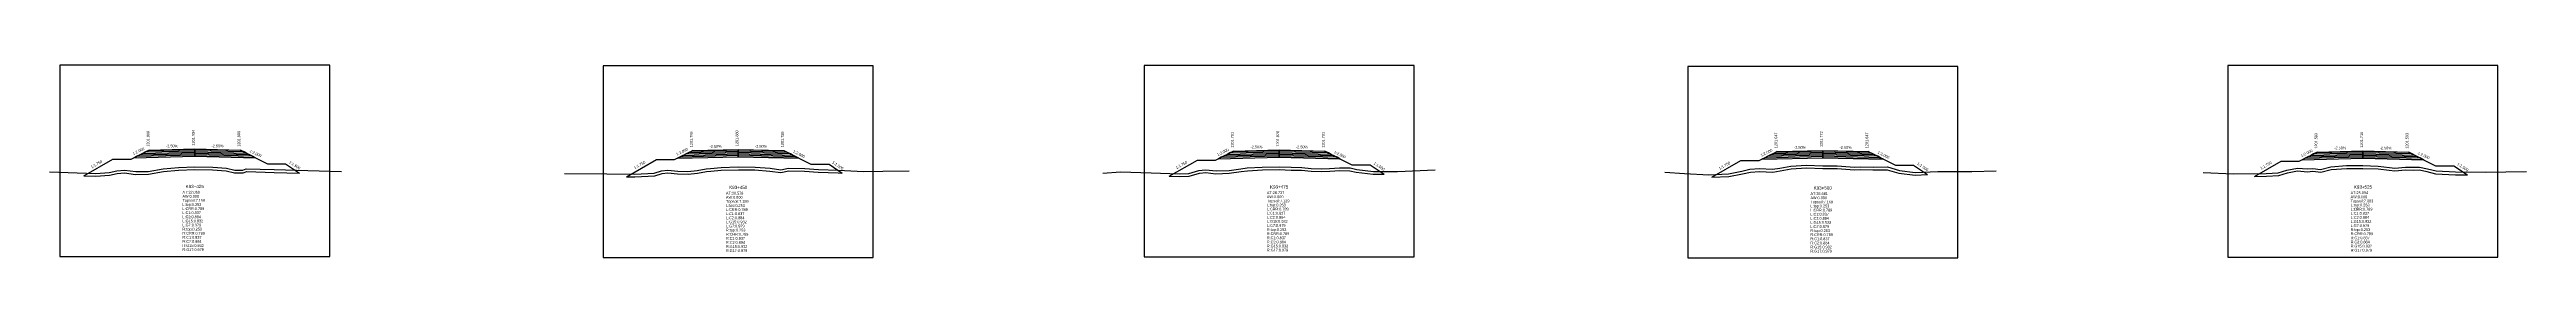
# Model space of a CAD drawing. Extents: x -7 to 78429, y 1189 to 1262.
# Drawn here: x 18994.2 to 19266.7, y 1190 to 1211.1 of the extents above; entities that cross this region are included whole.
import ezdxf
from ezdxf.enums import TextEntityAlignment as Align

# ---------------------------------------------------------------- set-up
doc = ezdxf.new("R2010")
doc.units = 0

msp = doc.modelspace()

# ---------------------------------------------------------------- linework, layer by layer
at = {"layer": 'A4_BORDER', "color": 7}
for points in [[(18995.308, 1190.134), (19025.008, 1190.134), (19025.008, 1211.134), (18995.308, 1211.134), (18995.308, 1190.134)], [(19055.098, 1190.028), (19084.798, 1190.028), (19084.798, 1211.028), (19055.098, 1211.028), (19055.098, 1190.028)], [(19114.605, 1190.084), (19144.305, 1190.084), (19144.305, 1211.084), (19114.605, 1211.084), (19114.605, 1190.084)], [(19174.405, 1189.973), (19204.105, 1189.973), (19204.105, 1210.973), (19174.405, 1210.973), (19174.405, 1189.973)], [(19233.833, 1190.075), (19263.533, 1190.075), (19263.533, 1211.075), (19233.833, 1211.075), (19233.833, 1190.075)]]:
    msp.add_lwpolyline(points, dxfattribs=at)
at = {"layer": 'CLEAR_GROUND', "color": 8}
for points in [[(18997.964, 1198.984), (18999.293, 1198.941), (19000.771, 1199.057), (19001.619, 1199.236), (19002.42, 1199.3), (19003.651, 1199.144), (19005.061, 1199.167), (19006.723, 1199.463), (19008.386, 1199.609), (19010.164, 1199.673), (19012.119, 1199.636), (19013.598, 1199.533), (19014.531, 1199.297), (19015.496, 1199.32), (19015.873, 1199.441), (19018.894, 1199.36), (19021.698, 1199.282)], [(19057.664, 1198.878), (19058.577, 1198.863), (19060.755, 1198.983), (19061.584, 1199.251), (19062.185, 1199.318), (19063.265, 1199.193), (19064.428, 1199.15), (19065.46, 1199.27), (19066.457, 1199.446), (19066.943, 1199.5), (19068.081, 1199.607), (19069.959, 1199.653), (19071.78, 1199.645), (19073.425, 1199.51), (19074.637, 1199.353), (19075.506, 1199.538), (19077.248, 1199.504), (19078.743, 1199.385), (19080.938, 1199.315), (19081.397, 1199.289)], [(19117.364, 1198.934), (19118.44, 1198.899), (19119.572, 1198.945), (19120.684, 1199.263), (19121.371, 1199.34), (19122.507, 1199.219), (19123.969, 1199.275), (19125.262, 1199.467), (19125.955, 1199.545), (19127.608, 1199.641), (19129.458, 1199.681), (19130.78, 1199.62), (19131.926, 1199.609), (19132.974, 1199.486), (19134.099, 1199.464), (19135.015, 1199.485), (19136.119, 1199.564), (19137.229, 1199.546), (19137.944, 1199.375), (19139.8, 1199.17), (19141.004, 1199.169)], [(19177.064, 1198.823), (19178.941, 1198.904), (19180.43, 1199.191), (19181.294, 1199.4), (19182.296, 1199.475), (19183.757, 1199.4), (19184.588, 1199.538), (19185.78, 1199.752), (19187.479, 1199.843), (19189.255, 1199.788), (19190.829, 1199.784), (19192.75, 1199.649), (19193.417, 1199.671), (19194.784, 1199.633), (19196.334, 1199.655), (19197.632, 1199.276), (19199.417, 1199.059), (19200.792, 1199.123)], [(19236.764, 1198.925), (19238.058, 1198.944), (19239.417, 1199.012), (19240.394, 1199.309), (19241.489, 1199.516), (19242.571, 1199.432), (19243.159, 1199.492), (19244.038, 1199.374), (19245.199, 1199.664), (19246.898, 1199.802), (19248.661, 1199.804), (19250.352, 1199.746), (19251.562, 1199.599), (19252.206, 1199.538), (19253.377, 1199.641), (19254.196, 1199.616), (19254.892, 1199.624), (19255.72, 1199.467), (19256.681, 1199.217), (19258.873, 1199.103), (19260.187, 1199.09)]]:
    msp.add_lwpolyline(points, dxfattribs=at)
at = {"layer": 'DESIGN_ROAD_TRIMMED', "color": 1}
for points in [[(18997.964, 1198.984), (19001.158, 1200.809), (19003.158, 1200.809), (19005.158, 1201.809), (19005.158, 1201.809), (19005.052, 1201.756), (19005.052, 1201.756), (19004.737, 1201.598), (19004.737, 1201.598), (19004.421, 1201.441), (19004.421, 1201.441), (19004.105, 1201.283), (19004.105, 1201.283), (19003.789, 1201.125), (19003.789, 1201.125), (19003.473, 1200.967), (19010.158, 1201.134), (19010.158, 1201.284), (19010.158, 1201.284), (19010.158, 1201.434), (19010.158, 1201.434), (19010.158, 1201.584), (19010.158, 1201.584), (19010.158, 1201.734), (19010.158, 1201.734), (19010.158, 1201.884), (19010.158, 1201.884), (19010.158, 1201.934), (19010.158, 1201.934), (19010.158, 1201.934), (19010.158, 1201.934), (19010.158, 1201.934), (19010.158, 1201.884), (19010.158, 1201.884), (19010.158, 1201.734), (19010.158, 1201.734), (19010.158, 1201.584), (19010.158, 1201.584), (19010.158, 1201.434), (19010.158, 1201.434), (19010.158, 1201.284), (19010.158, 1201.284), (19010.158, 1201.134), (19016.842, 1200.967), (19016.526, 1201.125), (19016.526, 1201.125), (19016.21, 1201.283), (19016.21, 1201.283), (19015.894, 1201.441), (19015.894, 1201.441), (19015.579, 1201.598), (19015.579, 1201.598), (19015.263, 1201.756), (19015.263, 1201.756), (19015.158, 1201.809), (19015.158, 1201.809), (19018.158, 1200.309), (19020.158, 1200.309), (19021.698, 1199.282)], [(19057.664, 1198.878), (19060.948, 1200.755), (19062.948, 1200.755), (19064.948, 1201.755), (19064.948, 1201.755), (19064.843, 1201.702), (19064.843, 1201.702), (19064.527, 1201.544), (19064.527, 1201.544), (19064.211, 1201.387), (19064.211, 1201.387), (19063.895, 1201.229), (19063.895, 1201.229), (19063.579, 1201.071), (19063.579, 1201.071), (19063.264, 1200.913), (19069.948, 1201.08), (19069.948, 1201.23), (19069.948, 1201.23), (19069.948, 1201.38), (19069.948, 1201.38), (19069.948, 1201.53), (19069.948, 1201.53), (19069.948, 1201.68), (19069.948, 1201.68), (19069.948, 1201.83), (19069.948, 1201.83), (19069.948, 1201.88), (19069.948, 1201.88), (19069.948, 1201.88), (19069.948, 1201.88), (19069.948, 1201.88), (19069.948, 1201.83), (19069.948, 1201.83), (19069.948, 1201.68), (19069.948, 1201.68), (19069.948, 1201.53), (19069.948, 1201.53), (19069.948, 1201.38), (19069.948, 1201.38), (19069.948, 1201.23), (19069.948, 1201.23), (19069.948, 1201.08), (19076.632, 1200.913), (19076.316, 1201.071), (19076.316, 1201.071), (19076, 1201.229), (19076, 1201.229), (19075.685, 1201.387), (19075.685, 1201.387), (19075.369, 1201.544), (19075.369, 1201.544), (19075.053, 1201.702), (19075.053, 1201.702), (19074.948, 1201.755), (19074.948, 1201.755), (19077.948, 1200.255), (19079.948, 1200.255), (19081.397, 1199.289)], [(19117.364, 1198.934), (19120.455, 1200.701), (19122.455, 1200.701), (19124.455, 1201.701), (19124.455, 1201.701), (19124.35, 1201.648), (19124.35, 1201.648), (19124.034, 1201.49), (19124.034, 1201.49), (19123.718, 1201.333), (19123.718, 1201.333), (19123.402, 1201.175), (19123.402, 1201.175), (19123.087, 1201.017), (19123.087, 1201.017), (19122.771, 1200.859), (19129.455, 1201.026), (19129.455, 1201.176), (19129.455, 1201.176), (19129.455, 1201.326), (19129.455, 1201.326), (19129.455, 1201.476), (19129.455, 1201.476), (19129.455, 1201.626), (19129.455, 1201.626), (19129.455, 1201.776), (19129.455, 1201.776), (19129.455, 1201.826), (19129.455, 1201.826), (19129.455, 1201.826), (19129.455, 1201.826), (19129.455, 1201.826), (19129.455, 1201.776), (19129.455, 1201.776), (19129.455, 1201.626), (19129.455, 1201.626), (19129.455, 1201.476), (19129.455, 1201.476), (19129.455, 1201.326), (19129.455, 1201.326), (19129.455, 1201.176), (19129.455, 1201.176), (19129.455, 1201.026), (19136.139, 1200.859), (19135.823, 1201.017), (19135.823, 1201.017), (19135.508, 1201.175), (19135.508, 1201.175), (19135.192, 1201.333), (19135.192, 1201.333), (19134.876, 1201.49), (19134.876, 1201.49), (19134.56, 1201.648), (19134.56, 1201.648), (19134.455, 1201.701), (19134.455, 1201.701), (19137.455, 1200.201), (19139.455, 1200.201), (19141.004, 1199.169)], [(19177.064, 1198.823), (19180.255, 1200.647), (19182.255, 1200.647), (19184.255, 1201.647), (19184.255, 1201.647), (19184.15, 1201.594), (19184.15, 1201.594), (19183.834, 1201.436), (19183.834, 1201.436), (19183.518, 1201.279), (19183.518, 1201.279), (19183.203, 1201.121), (19183.203, 1201.121), (19182.887, 1200.963), (19182.887, 1200.963), (19182.571, 1200.805), (19189.255, 1200.972), (19189.255, 1201.122), (19189.255, 1201.122), (19189.255, 1201.272), (19189.255, 1201.272), (19189.255, 1201.422), (19189.255, 1201.422), (19189.255, 1201.572), (19189.255, 1201.572), (19189.255, 1201.722), (19189.255, 1201.722), (19189.255, 1201.772), (19189.255, 1201.772), (19189.255, 1201.772), (19189.255, 1201.772), (19189.255, 1201.772), (19189.255, 1201.722), (19189.255, 1201.722), (19189.255, 1201.572), (19189.255, 1201.572), (19189.255, 1201.422), (19189.255, 1201.422), (19189.255, 1201.272), (19189.255, 1201.272), (19189.255, 1201.122), (19189.255, 1201.122), (19189.255, 1200.972), (19195.94, 1200.805), (19195.624, 1200.963), (19195.624, 1200.963), (19195.308, 1201.121), (19195.308, 1201.121), (19194.992, 1201.279), (19194.992, 1201.279), (19194.676, 1201.436), (19194.676, 1201.436), (19194.361, 1201.594), (19194.361, 1201.594), (19194.255, 1201.647), (19194.255, 1201.647), (19197.255, 1200.147), (19199.255, 1200.147), (19200.792, 1199.123)], [(19236.764, 1198.925), (19239.683, 1200.593), (19241.683, 1200.593), (19243.683, 1201.593), (19243.683, 1201.593), (19243.577, 1201.54), (19243.577, 1201.54), (19243.262, 1201.382), (19243.262, 1201.382), (19242.946, 1201.225), (19242.946, 1201.225), (19242.63, 1201.067), (19242.63, 1201.067), (19242.314, 1200.909), (19242.314, 1200.909), (19241.998, 1200.751), (19248.683, 1200.918), (19248.683, 1201.068), (19248.683, 1201.068), (19248.683, 1201.218), (19248.683, 1201.218), (19248.683, 1201.368), (19248.683, 1201.368), (19248.683, 1201.518), (19248.683, 1201.518), (19248.683, 1201.668), (19248.683, 1201.668), (19248.683, 1201.718), (19248.683, 1201.718), (19248.683, 1201.718), (19248.683, 1201.718), (19248.683, 1201.718), (19248.683, 1201.668), (19248.683, 1201.668), (19248.683, 1201.518), (19248.683, 1201.518), (19248.683, 1201.368), (19248.683, 1201.368), (19248.683, 1201.218), (19248.683, 1201.218), (19248.683, 1201.068), (19248.683, 1201.068), (19248.683, 1200.918), (19255.367, 1200.751), (19255.051, 1200.909), (19255.051, 1200.909), (19254.735, 1201.067), (19254.735, 1201.067), (19254.419, 1201.225), (19254.419, 1201.225), (19254.104, 1201.382), (19254.104, 1201.382), (19253.788, 1201.54), (19253.788, 1201.54), (19253.683, 1201.593), (19253.683, 1201.593), (19256.683, 1200.093), (19258.683, 1200.093), (19260.187, 1199.09)]]:
    msp.add_lwpolyline(points, dxfattribs=at)
at = {"layer": 'FINISHED_ROAD', "color": 2}
for points in [[(19001.158, 1200.809), (19003.158, 1200.809), (19005.158, 1201.809), (19005.158, 1201.809), (19010.158, 1201.934), (19015.158, 1201.809), (19015.158, 1201.809), (19018.158, 1200.309), (19020.158, 1200.309)], [(19060.948, 1200.755), (19062.948, 1200.755), (19064.948, 1201.755), (19064.948, 1201.755), (19069.948, 1201.88), (19074.948, 1201.755), (19074.948, 1201.755), (19077.948, 1200.255), (19079.948, 1200.255)], [(19120.455, 1200.701), (19122.455, 1200.701), (19124.455, 1201.701), (19124.455, 1201.701), (19129.455, 1201.826), (19134.455, 1201.701), (19134.455, 1201.701), (19137.455, 1200.201), (19139.455, 1200.201)], [(19180.255, 1200.647), (19182.255, 1200.647), (19184.255, 1201.647), (19184.255, 1201.647), (19189.255, 1201.772), (19194.255, 1201.647), (19194.255, 1201.647), (19197.255, 1200.147), (19199.255, 1200.147)], [(19239.683, 1200.593), (19241.683, 1200.593), (19243.683, 1201.593), (19243.683, 1201.593), (19248.683, 1201.718), (19253.683, 1201.593), (19253.683, 1201.593), (19256.683, 1200.093), (19258.683, 1200.093)]]:
    msp.add_lwpolyline(points, dxfattribs=at)
at = {"layer": 'LAYER_0', "color": 4}
for points in [[(19005.158, 1201.809), (19005.052, 1201.756), (19010.158, 1201.884), (19010.158, 1201.934)], [(19064.948, 1201.755), (19064.843, 1201.702), (19069.948, 1201.83), (19069.948, 1201.88)], [(19124.455, 1201.701), (19124.35, 1201.648), (19129.455, 1201.776), (19129.455, 1201.826)], [(19184.255, 1201.647), (19184.15, 1201.594), (19189.255, 1201.722), (19189.255, 1201.772)], [(19243.683, 1201.593), (19243.577, 1201.54), (19248.683, 1201.668), (19248.683, 1201.718)]]:
    msp.add_lwpolyline(points, dxfattribs=at)
at = {"layer": 'LAYER_1', "color": 4}
for points in [[(19005.052, 1201.756), (19004.737, 1201.598), (19010.158, 1201.734), (19010.158, 1201.884)], [(19064.843, 1201.702), (19064.527, 1201.544), (19069.948, 1201.68), (19069.948, 1201.83)], [(19124.35, 1201.648), (19124.034, 1201.49), (19129.455, 1201.626), (19129.455, 1201.776)], [(19184.15, 1201.594), (19183.834, 1201.436), (19189.255, 1201.572), (19189.255, 1201.722)], [(19243.577, 1201.54), (19243.262, 1201.382), (19248.683, 1201.518), (19248.683, 1201.668)]]:
    msp.add_lwpolyline(points, dxfattribs=at)
at = {"layer": 'LAYER_10', "color": 6}
for points in [[(19016.21, 1201.283), (19016.526, 1201.125), (19010.158, 1201.284), (19010.158, 1201.434)], [(19076, 1201.229), (19076.316, 1201.071), (19069.948, 1201.23), (19069.948, 1201.38)], [(19135.508, 1201.175), (19135.823, 1201.017), (19129.455, 1201.176), (19129.455, 1201.326)], [(19195.308, 1201.121), (19195.624, 1200.963), (19189.255, 1201.122), (19189.255, 1201.272)], [(19254.735, 1201.067), (19255.051, 1200.909), (19248.683, 1201.068), (19248.683, 1201.218)]]:
    msp.add_lwpolyline(points, dxfattribs=at)
at = {"layer": 'LAYER_11', "color": 6}
for points in [[(19016.526, 1201.125), (19016.842, 1200.967), (19010.158, 1201.134), (19010.158, 1201.284)], [(19076.316, 1201.071), (19076.632, 1200.913), (19069.948, 1201.08), (19069.948, 1201.23)], [(19135.823, 1201.017), (19136.139, 1200.859), (19129.455, 1201.026), (19129.455, 1201.176)], [(19195.624, 1200.963), (19195.94, 1200.805), (19189.255, 1200.972), (19189.255, 1201.122)], [(19255.051, 1200.909), (19255.367, 1200.751), (19248.683, 1200.918), (19248.683, 1201.068)]]:
    msp.add_lwpolyline(points, dxfattribs=at)
at = {"layer": 'LAYER_2', "color": 4}
for points in [[(19004.737, 1201.598), (19004.421, 1201.441), (19010.158, 1201.584), (19010.158, 1201.734)], [(19064.527, 1201.544), (19064.211, 1201.387), (19069.948, 1201.53), (19069.948, 1201.68)], [(19124.034, 1201.49), (19123.718, 1201.333), (19129.455, 1201.476), (19129.455, 1201.626)], [(19183.834, 1201.436), (19183.518, 1201.279), (19189.255, 1201.422), (19189.255, 1201.572)], [(19243.262, 1201.382), (19242.946, 1201.225), (19248.683, 1201.368), (19248.683, 1201.518)]]:
    msp.add_lwpolyline(points, dxfattribs=at)
at = {"layer": 'LAYER_3', "color": 4}
for points in [[(19004.421, 1201.441), (19004.105, 1201.283), (19010.158, 1201.434), (19010.158, 1201.584)], [(19064.211, 1201.387), (19063.895, 1201.229), (19069.948, 1201.38), (19069.948, 1201.53)], [(19123.718, 1201.333), (19123.402, 1201.175), (19129.455, 1201.326), (19129.455, 1201.476)], [(19183.518, 1201.279), (19183.203, 1201.121), (19189.255, 1201.272), (19189.255, 1201.422)], [(19242.946, 1201.225), (19242.63, 1201.067), (19248.683, 1201.218), (19248.683, 1201.368)]]:
    msp.add_lwpolyline(points, dxfattribs=at)
at = {"layer": 'LAYER_4', "color": 4}
for points in [[(19004.105, 1201.283), (19003.789, 1201.125), (19010.158, 1201.284), (19010.158, 1201.434)], [(19063.895, 1201.229), (19063.579, 1201.071), (19069.948, 1201.23), (19069.948, 1201.38)], [(19123.402, 1201.175), (19123.087, 1201.017), (19129.455, 1201.176), (19129.455, 1201.326)], [(19183.203, 1201.121), (19182.887, 1200.963), (19189.255, 1201.122), (19189.255, 1201.272)], [(19242.63, 1201.067), (19242.314, 1200.909), (19248.683, 1201.068), (19248.683, 1201.218)]]:
    msp.add_lwpolyline(points, dxfattribs=at)
at = {"layer": 'LAYER_5', "color": 4}
for points in [[(19003.789, 1201.125), (19003.473, 1200.967), (19010.158, 1201.134), (19010.158, 1201.284)], [(19063.579, 1201.071), (19063.264, 1200.913), (19069.948, 1201.08), (19069.948, 1201.23)], [(19123.087, 1201.017), (19122.771, 1200.859), (19129.455, 1201.026), (19129.455, 1201.176)], [(19182.887, 1200.963), (19182.571, 1200.805), (19189.255, 1200.972), (19189.255, 1201.122)], [(19242.314, 1200.909), (19241.998, 1200.751), (19248.683, 1200.918), (19248.683, 1201.068)]]:
    msp.add_lwpolyline(points, dxfattribs=at)
at = {"layer": 'LAYER_6', "color": 6}
for points in [[(19015.158, 1201.809), (19015.263, 1201.756), (19010.158, 1201.884), (19010.158, 1201.934)], [(19074.948, 1201.755), (19075.053, 1201.702), (19069.948, 1201.83), (19069.948, 1201.88)], [(19134.455, 1201.701), (19134.56, 1201.648), (19129.455, 1201.776), (19129.455, 1201.826)], [(19194.255, 1201.647), (19194.361, 1201.594), (19189.255, 1201.722), (19189.255, 1201.772)], [(19253.683, 1201.593), (19253.788, 1201.54), (19248.683, 1201.668), (19248.683, 1201.718)]]:
    msp.add_lwpolyline(points, dxfattribs=at)
at = {"layer": 'LAYER_7', "color": 6}
for points in [[(19015.263, 1201.756), (19015.579, 1201.598), (19010.158, 1201.734), (19010.158, 1201.884)], [(19075.053, 1201.702), (19075.369, 1201.544), (19069.948, 1201.68), (19069.948, 1201.83)], [(19134.56, 1201.648), (19134.876, 1201.49), (19129.455, 1201.626), (19129.455, 1201.776)], [(19194.361, 1201.594), (19194.676, 1201.436), (19189.255, 1201.572), (19189.255, 1201.722)], [(19253.788, 1201.54), (19254.104, 1201.382), (19248.683, 1201.518), (19248.683, 1201.668)]]:
    msp.add_lwpolyline(points, dxfattribs=at)
at = {"layer": 'LAYER_8', "color": 6}
for points in [[(19015.579, 1201.598), (19015.894, 1201.441), (19010.158, 1201.584), (19010.158, 1201.734)], [(19075.369, 1201.544), (19075.685, 1201.387), (19069.948, 1201.53), (19069.948, 1201.68)], [(19134.876, 1201.49), (19135.192, 1201.333), (19129.455, 1201.476), (19129.455, 1201.626)], [(19194.676, 1201.436), (19194.992, 1201.279), (19189.255, 1201.422), (19189.255, 1201.572)], [(19254.104, 1201.382), (19254.419, 1201.225), (19248.683, 1201.368), (19248.683, 1201.518)]]:
    msp.add_lwpolyline(points, dxfattribs=at)
at = {"layer": 'LAYER_9', "color": 6}
for points in [[(19015.894, 1201.441), (19016.21, 1201.283), (19010.158, 1201.434), (19010.158, 1201.584)], [(19075.685, 1201.387), (19076, 1201.229), (19069.948, 1201.38), (19069.948, 1201.53)], [(19135.192, 1201.333), (19135.508, 1201.175), (19129.455, 1201.326), (19129.455, 1201.476)], [(19194.992, 1201.279), (19195.308, 1201.121), (19189.255, 1201.272), (19189.255, 1201.422)], [(19254.419, 1201.225), (19254.735, 1201.067), (19248.683, 1201.218), (19248.683, 1201.368)]]:
    msp.add_lwpolyline(points, dxfattribs=at)
at = {"layer": 'NATURAL_GROUND', "color": 3}
for points in [[(18994.183, 1199.407), (18999.286, 1199.241), (19000.728, 1199.355), (19001.577, 1199.534), (19002.428, 1199.601), (19003.668, 1199.444), (19005.032, 1199.467), (19006.684, 1199.761), (19008.368, 1199.909), (19010.162, 1199.973), (19012.133, 1199.936), (19013.646, 1199.83), (19014.565, 1199.598), (19015.446, 1199.619), (19015.83, 1199.742), (19018.903, 1199.66), (19026.317, 1199.454)], [(19050.842, 1199.224), (19055.489, 1199.215), (19058.571, 1199.163), (19060.7, 1199.28), (19061.521, 1199.546), (19062.186, 1199.62), (19063.288, 1199.492), (19064.416, 1199.451), (19065.417, 1199.567), (19066.415, 1199.743), (19066.913, 1199.798), (19068.063, 1199.907), (19069.956, 1199.953), (19071.793, 1199.945), (19073.457, 1199.808), (19074.625, 1199.657), (19075.477, 1199.839), (19077.263, 1199.804), (19078.76, 1199.685), (19080.952, 1199.615), (19083.738, 1199.455), (19085.853, 1199.491), (19088.736, 1199.546)], [(19110.06, 1199.259), (19111.99, 1199.423), (19115.39, 1199.3), (19118.439, 1199.199), (19119.524, 1199.243), (19120.626, 1199.558), (19121.37, 1199.642), (19122.517, 1199.52), (19123.941, 1199.574), (19125.223, 1199.765), (19125.93, 1199.844), (19127.596, 1199.941), (19129.462, 1199.981), (19130.788, 1199.92), (19131.945, 1199.909), (19132.994, 1199.786), (19134.098, 1199.764), (19135.001, 1199.785), (19136.111, 1199.864), (19137.267, 1199.845), (19137.995, 1199.671), (19139.817, 1199.47), (19142.466, 1199.467), (19146.629, 1199.654)], [(19171.89, 1199.398), (19174.051, 1199.229), (19176.729, 1199.109), (19178.906, 1199.203), (19180.366, 1199.484), (19181.247, 1199.697), (19182.292, 1199.776), (19183.74, 1199.701), (19184.536, 1199.834), (19185.745, 1200.051), (19187.475, 1200.143), (19189.26, 1200.088), (19190.84, 1200.084), (19192.755, 1199.949), (19193.416, 1199.971), (19194.786, 1199.933), (19196.374, 1199.956), (19197.692, 1199.571), (19199.428, 1199.36), (19201.923, 1199.475), (19205.662, 1199.47), (19208.328, 1199.536)], [(19231.099, 1199.359), (19234.457, 1199.191), (19238.049, 1199.244), (19239.366, 1199.31), (19240.323, 1199.601), (19241.473, 1199.818), (19242.568, 1199.733), (19243.164, 1199.794), (19244.021, 1199.679), (19245.151, 1199.961), (19246.886, 1200.102), (19248.666, 1200.104), (19250.376, 1200.045), (19251.595, 1199.897), (19252.207, 1199.839), (19253.369, 1199.941), (19254.199, 1199.916), (19254.919, 1199.924), (19255.786, 1199.76), (19256.727, 1199.515), (19258.883, 1199.403), (19262.141, 1199.371), (19266.673, 1199.469)]]:
    msp.add_lwpolyline(points, dxfattribs=at)
at = {"layer": 'STRUCTURE_LEFT', "color": 4}
for points in [[(19005.158, 1201.809), (19005.052, 1201.756), (19005.052, 1201.756), (19004.737, 1201.598), (19004.737, 1201.598), (19004.421, 1201.441), (19004.421, 1201.441), (19004.105, 1201.283), (19004.105, 1201.283), (19003.789, 1201.125), (19003.789, 1201.125), (19003.473, 1200.967), (19010.158, 1201.134), (19010.158, 1201.284), (19010.158, 1201.284), (19010.158, 1201.434), (19010.158, 1201.434), (19010.158, 1201.584), (19010.158, 1201.584), (19010.158, 1201.734), (19010.158, 1201.734), (19010.158, 1201.884), (19010.158, 1201.884), (19010.158, 1201.934), (19010.158, 1201.934)], [(19064.948, 1201.755), (19064.843, 1201.702), (19064.843, 1201.702), (19064.527, 1201.544), (19064.527, 1201.544), (19064.211, 1201.387), (19064.211, 1201.387), (19063.895, 1201.229), (19063.895, 1201.229), (19063.579, 1201.071), (19063.579, 1201.071), (19063.264, 1200.913), (19069.948, 1201.08), (19069.948, 1201.23), (19069.948, 1201.23), (19069.948, 1201.38), (19069.948, 1201.38), (19069.948, 1201.53), (19069.948, 1201.53), (19069.948, 1201.68), (19069.948, 1201.68), (19069.948, 1201.83), (19069.948, 1201.83), (19069.948, 1201.88), (19069.948, 1201.88)], [(19124.455, 1201.701), (19124.35, 1201.648), (19124.35, 1201.648), (19124.034, 1201.49), (19124.034, 1201.49), (19123.718, 1201.333), (19123.718, 1201.333), (19123.402, 1201.175), (19123.402, 1201.175), (19123.087, 1201.017), (19123.087, 1201.017), (19122.771, 1200.859), (19129.455, 1201.026), (19129.455, 1201.176), (19129.455, 1201.176), (19129.455, 1201.326), (19129.455, 1201.326), (19129.455, 1201.476), (19129.455, 1201.476), (19129.455, 1201.626), (19129.455, 1201.626), (19129.455, 1201.776), (19129.455, 1201.776), (19129.455, 1201.826), (19129.455, 1201.826)], [(19184.255, 1201.647), (19184.15, 1201.594), (19184.15, 1201.594), (19183.834, 1201.436), (19183.834, 1201.436), (19183.518, 1201.279), (19183.518, 1201.279), (19183.203, 1201.121), (19183.203, 1201.121), (19182.887, 1200.963), (19182.887, 1200.963), (19182.571, 1200.805), (19189.255, 1200.972), (19189.255, 1201.122), (19189.255, 1201.122), (19189.255, 1201.272), (19189.255, 1201.272), (19189.255, 1201.422), (19189.255, 1201.422), (19189.255, 1201.572), (19189.255, 1201.572), (19189.255, 1201.722), (19189.255, 1201.722), (19189.255, 1201.772), (19189.255, 1201.772)], [(19243.683, 1201.593), (19243.577, 1201.54), (19243.577, 1201.54), (19243.262, 1201.382), (19243.262, 1201.382), (19242.946, 1201.225), (19242.946, 1201.225), (19242.63, 1201.067), (19242.63, 1201.067), (19242.314, 1200.909), (19242.314, 1200.909), (19241.998, 1200.751), (19248.683, 1200.918), (19248.683, 1201.068), (19248.683, 1201.068), (19248.683, 1201.218), (19248.683, 1201.218), (19248.683, 1201.368), (19248.683, 1201.368), (19248.683, 1201.518), (19248.683, 1201.518), (19248.683, 1201.668), (19248.683, 1201.668), (19248.683, 1201.718), (19248.683, 1201.718)]]:
    msp.add_lwpolyline(points, dxfattribs=at)
at = {"layer": 'STRUCTURE_RIGHT', "color": 6}
for points in [[(19010.158, 1201.934), (19010.158, 1201.934), (19010.158, 1201.884), (19010.158, 1201.884), (19010.158, 1201.734), (19010.158, 1201.734), (19010.158, 1201.584), (19010.158, 1201.584), (19010.158, 1201.434), (19010.158, 1201.434), (19010.158, 1201.284), (19010.158, 1201.284), (19010.158, 1201.134), (19016.842, 1200.967), (19016.526, 1201.125), (19016.526, 1201.125), (19016.21, 1201.283), (19016.21, 1201.283), (19015.894, 1201.441), (19015.894, 1201.441), (19015.579, 1201.598), (19015.579, 1201.598), (19015.263, 1201.756), (19015.263, 1201.756), (19015.158, 1201.809)], [(19069.948, 1201.88), (19069.948, 1201.88), (19069.948, 1201.83), (19069.948, 1201.83), (19069.948, 1201.68), (19069.948, 1201.68), (19069.948, 1201.53), (19069.948, 1201.53), (19069.948, 1201.38), (19069.948, 1201.38), (19069.948, 1201.23), (19069.948, 1201.23), (19069.948, 1201.08), (19076.632, 1200.913), (19076.316, 1201.071), (19076.316, 1201.071), (19076, 1201.229), (19076, 1201.229), (19075.685, 1201.387), (19075.685, 1201.387), (19075.369, 1201.544), (19075.369, 1201.544), (19075.053, 1201.702), (19075.053, 1201.702), (19074.948, 1201.755)], [(19129.455, 1201.826), (19129.455, 1201.826), (19129.455, 1201.776), (19129.455, 1201.776), (19129.455, 1201.626), (19129.455, 1201.626), (19129.455, 1201.476), (19129.455, 1201.476), (19129.455, 1201.326), (19129.455, 1201.326), (19129.455, 1201.176), (19129.455, 1201.176), (19129.455, 1201.026), (19136.139, 1200.859), (19135.823, 1201.017), (19135.823, 1201.017), (19135.508, 1201.175), (19135.508, 1201.175), (19135.192, 1201.333), (19135.192, 1201.333), (19134.876, 1201.49), (19134.876, 1201.49), (19134.56, 1201.648), (19134.56, 1201.648), (19134.455, 1201.701)], [(19189.255, 1201.772), (19189.255, 1201.772), (19189.255, 1201.722), (19189.255, 1201.722), (19189.255, 1201.572), (19189.255, 1201.572), (19189.255, 1201.422), (19189.255, 1201.422), (19189.255, 1201.272), (19189.255, 1201.272), (19189.255, 1201.122), (19189.255, 1201.122), (19189.255, 1200.972), (19195.94, 1200.805), (19195.624, 1200.963), (19195.624, 1200.963), (19195.308, 1201.121), (19195.308, 1201.121), (19194.992, 1201.279), (19194.992, 1201.279), (19194.676, 1201.436), (19194.676, 1201.436), (19194.361, 1201.594), (19194.361, 1201.594), (19194.255, 1201.647)], [(19248.683, 1201.718), (19248.683, 1201.718), (19248.683, 1201.668), (19248.683, 1201.668), (19248.683, 1201.518), (19248.683, 1201.518), (19248.683, 1201.368), (19248.683, 1201.368), (19248.683, 1201.218), (19248.683, 1201.218), (19248.683, 1201.068), (19248.683, 1201.068), (19248.683, 1200.918), (19255.367, 1200.751), (19255.051, 1200.909), (19255.051, 1200.909), (19254.735, 1201.067), (19254.735, 1201.067), (19254.419, 1201.225), (19254.419, 1201.225), (19254.104, 1201.382), (19254.104, 1201.382), (19253.788, 1201.54), (19253.788, 1201.54), (19253.683, 1201.593)]]:
    msp.add_lwpolyline(points, dxfattribs=at)

# ---------------------------------------------------------------- texts
at = {"layer": 'INFO_TEXT'}
for s, p in [('AT:32.069', (19008.808, 1197.034)), ('AW:0.000', (19008.808, 1196.584)), ('Topsoil:7.158', (19008.808, 1196.134)), ('AT:30.578', (19068.598, 1196.928)), ('AW:0.000', (19068.598, 1196.478)), ('Topsoil:7.159', (19068.598, 1196.028)), ('AT:28.737', (19128.105, 1196.984)), ('AW:0.000', (19128.105, 1196.534)), ('Topsoil:7.129', (19128.105, 1196.084)), ('AT:25.561', (19187.905, 1196.873)), ('AW:0.000', (19187.905, 1196.423)), ('Topsoil:7.169', (19187.905, 1195.973)), ('AT:25.094', (19247.333, 1196.975)), ('AW:0.000', (19247.333, 1196.525)), ('Topsoil:7.083', (19247.333, 1196.075)), ('L:top:0.253', (19008.808, 1195.684)), ('L:CRR:0.789', (19008.808, 1195.234)), ('L:C1:0.837', (19008.808, 1194.784)), ('L:C2:0.884', (19008.808, 1194.334)), ('L:G15:0.932', (19008.808, 1193.884)), ('L:G7:0.979', (19008.808, 1193.434)), ('L:top:0.253', (19068.598, 1195.578)), ('L:CRR:0.789', (19068.598, 1195.128)), ('L:C1:0.837', (19068.598, 1194.678)), ('L:C2:0.884', (19068.598, 1194.228)), ('L:G15:0.932', (19068.598, 1193.778)), ('L:G7:0.979', (19068.598, 1193.328)), ('L:top:0.253', (19128.105, 1195.634)), ('L:CRR:0.789', (19128.105, 1195.184)), ('L:C1:0.837', (19128.105, 1194.734)), ('L:C2:0.884', (19128.105, 1194.284)), ('L:G15:0.932', (19128.105, 1193.834)), ('L:G7:0.979', (19128.105, 1193.384)), ('L:top:0.253', (19187.905, 1195.523)), ('L:CRR:0.789', (19187.905, 1195.073)), ('L:C1:0.837', (19187.905, 1194.623)), ('L:C2:0.884', (19187.905, 1194.173)), ('L:G15:0.932', (19187.905, 1193.723)), ('L:G7:0.979', (19187.905, 1193.273)), ('L:top:0.253', (19247.333, 1195.625)), ('L:CRR:0.789', (19247.333, 1195.175)), ('L:C1:0.837', (19247.333, 1194.725)), ('L:C2:0.884', (19247.333, 1194.275)), ('L:G15:0.932', (19247.333, 1193.825)), ('L:G7:0.979', (19247.333, 1193.375)), ('R:top:0.253', (19008.808, 1192.984)), ('R:CRR:0.789', (19008.808, 1192.534)), ('R:C1:0.837', (19008.808, 1192.084)), ('R:C2:0.884', (19008.808, 1191.634)), ('R:G15:0.932', (19008.808, 1191.184)), ('R:G17:0.979', (19008.808, 1190.734)), ('R:top:0.253', (19068.598, 1192.878)), ('R:CRR:0.789', (19068.598, 1192.428)), ('R:C1:0.837', (19068.598, 1191.978)), ('R:C2:0.884', (19068.598, 1191.528)), ('R:G15:0.932', (19068.598, 1191.078)), ('R:G17:0.979', (19068.598, 1190.628)), ('R:top:0.253', (19128.105, 1192.934)), ('R:CRR:0.789', (19128.105, 1192.484)), ('R:C1:0.837', (19128.105, 1192.034)), ('R:C2:0.884', (19128.105, 1191.584)), ('R:G15:0.932', (19128.105, 1191.134)), ('R:G17:0.979', (19128.105, 1190.684)), ('R:top:0.253', (19187.905, 1192.823)), ('R:CRR:0.789', (19187.905, 1192.373)), ('R:C1:0.837', (19187.905, 1191.923)), ('R:C2:0.884', (19187.905, 1191.473)), ('R:G15:0.932', (19187.905, 1191.023)), ('R:G17:0.979', (19187.905, 1190.573)), ('R:top:0.253', (19247.333, 1192.925)), ('R:CRR:0.789', (19247.333, 1192.475)), ('R:C1:0.837', (19247.333, 1192.025)), ('R:C2:0.884', (19247.333, 1191.575)), ('R:G15:0.932', (19247.333, 1191.125)), ('R:G17:0.979', (19247.333, 1190.675))]:
    msp.add_text(s, height=0.3, dxfattribs=at).set_placement(p)
at = {"layer": 'LEFT_TEXT_H'}
for s, p in [('1201.809', (19005.158, 1202.169)), ('1201.755', (19064.948, 1202.115)), ('1201.701', (19124.455, 1202.061)), ('1201.647', (19184.255, 1202.007)), ('1201.593', (19243.683, 1201.953))]:
    msp.add_text(s, height=0.3, rotation=90, dxfattribs=at).set_placement(p)
at = {"layer": 'POINT_TEXT_H'}
for s, p in [('1201.934', (19010.158, 1202.294)), ('1201.880', (19069.948, 1202.24)), ('1201.826', (19129.455, 1202.186)), ('1201.772', (19189.255, 1202.132)), ('1201.718', (19248.683, 1202.078))]:
    msp.add_text(s, height=0.3, rotation=90, dxfattribs=at).set_placement(p)
at = {"layer": 'RIGHT_TEXT_H'}
for s, p in [('1201.809', (19015.158, 1202.169)), ('1201.755', (19074.948, 1202.115)), ('1201.701', (19134.455, 1202.061)), ('1201.647', (19194.255, 1202.007)), ('1201.593', (19253.683, 1201.953))]:
    msp.add_text(s, height=0.3, rotation=90, dxfattribs=at).set_placement(p)
at = {"layer": 'SLOPE_left'}
for s, rotation, p in [('1:2.000', 26.565, (19004.077, 1201.47)), ('1:2.000', 26.565, (19063.867, 1201.416)), ('1:2.000', 26.565, (19123.375, 1201.362)), ('1:2.000', 26.565, (19183.175, 1201.308)), ('1:2.000', 26.565, (19242.602, 1201.254)), ('1:1.750', 29.745, (18999.471, 1200.053)), ('1:1.750', 29.745, (19059.216, 1199.973)), ('1:1.750', 29.745, (19118.82, 1199.974)), ('1:1.750', 29.745, (19178.57, 1199.891)), ('1:1.750', 29.745, (19238.134, 1199.915))]:
    msp.add_text(s, height=0.3, rotation=rotation, dxfattribs=at).set_placement(p, align=Align.BOTTOM_CENTER)
at = {"layer": 'SLOPE_right'}
for s, rotation, p in [('1:2.000', -26.565, (19016.738, 1201.22)), ('1:2.000', -26.565, (19076.528, 1201.166)), ('1:2.000', -26.565, (19136.036, 1201.112)), ('1:1.500', -33.69, (19021.028, 1199.945)), ('1:1.500', -33.69, (19080.772, 1199.922)), ('1:1.500', -33.69, (19140.329, 1199.835)), ('1:2.000', -26.565, (19195.836, 1201.058)), ('1:1.500', -33.69, (19200.124, 1199.785)), ('1:2.000', -26.565, (19255.263, 1201.004)), ('1:1.500', -33.69, (19259.535, 1199.741))]:
    msp.add_text(s, height=0.3, rotation=rotation, dxfattribs=at).set_placement(p, align=Align.BOTTOM_CENTER)
at = {"layer": 'SLOPE_TEXT'}
for p in [(19007.658, 1202.111), (19012.658, 1202.111), (19067.448, 1202.058), (19072.448, 1202.058), (19126.955, 1202.004), (19131.955, 1202.004), (19186.755, 1201.949), (19191.755, 1201.949), (19246.183, 1201.896), (19251.183, 1201.896)]:
    msp.add_text('-2.50%', height=0.3, dxfattribs=at).set_placement(p, align=Align.CENTER)
at = {"layer": 'STATION_TITLE'}
for s, p in [('K93+425', (19010.158, 1197.634)), ('K93+450', (19069.948, 1197.528)), ('K93+475', (19129.455, 1197.584)), ('K93+500', (19189.255, 1197.473)), ('K93+525', (19248.683, 1197.575))]:
    msp.add_text(s, height=0.36, dxfattribs=at).set_placement(p, align=Align.CENTER)

doc.saveas('drawing.dxf')
